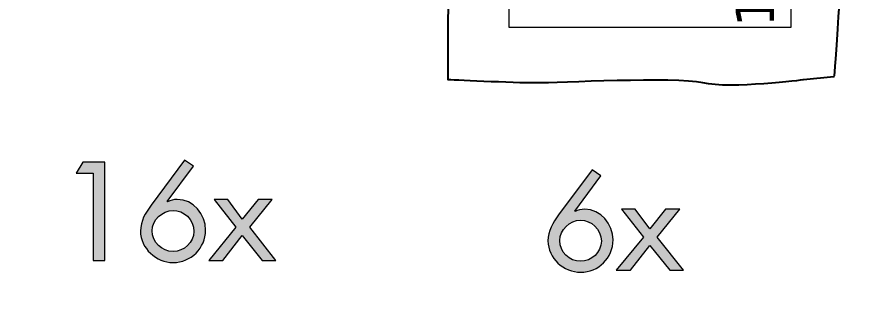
# Model space of a CAD drawing. Header units: inches. Extents: x 35 to 560, y 561 to 1057.
# Drawn here: x 224.095 to 228.209, y 567.902 to 569.301 of the extents above; entities that cross this region are included whole.
import ezdxf

# ---------------------------------------------------------------- set-up
doc = ezdxf.new("R2010")
doc.units = ezdxf.units.IN
doc.header["$MEASUREMENT"] = 0
doc.layers.add('Livello 1', color=7, linetype='Continuous')
doc.styles.get("Standard").update_dxf_attribs({"font": 'Arial.ttf'})

msp = doc.modelspace()

# ---------------------------------------------------------------- hatches: boundary and pattern name
at = {"layer": 'Livello 1'}
h = msp.add_hatch(color=256, dxfattribs=at)
h.dxf.hatch_style = 2
h.paths.add_polyline_path([(224.4668, 568.5386), (224.4668, 568.1144), (224.5239, 568.1144), (224.5239, 568.5932), (224.4166, 568.5932), (224.3836, 568.5386)])
h = msp.add_hatch(color=256, dxfattribs=at)
h.dxf.hatch_style = 2
edge = h.paths.add_edge_path()
edge.add_spline(control_points=[(224.9564, 568.5741), (224.9564, 568.5741), (224.8288, 568.4014), (224.8288, 568.4014), (224.8288, 568.4014), (224.83, 568.4001), (224.83, 568.4001), (224.8439, 568.4071), (224.8598, 568.4116), (224.877, 568.4116), (224.9557, 568.4116), (225.0154, 568.3385), (225.0154, 568.2617), (225.0154, 568.1741), (224.9443, 568.1042), (224.8573, 568.1042), (224.7748, 568.1042), (224.6979, 568.1728), (224.6979, 568.2572), (224.6979, 568.3055), (224.722, 568.3461), (224.75, 568.3836), (224.75, 568.3836), (224.9131, 568.6033), (224.9131, 568.6033), (224.9131, 568.6033), (224.9564, 568.5741), (224.9564, 568.5741)], knot_values=[0, 0, 0, 0, 1, 1, 1, 2, 2, 2, 3, 3, 3, 4, 4, 4, 5, 5, 5, 6, 6, 6, 7, 7, 7, 8, 8, 8, 9, 9, 9, 9], degree=3, periodic=0)
edge = h.paths.add_edge_path()
edge.add_spline(control_points=[(224.9583, 568.2553), (224.9583, 568.315), (224.9074, 568.3583), (224.8567, 568.3583), (224.8046, 568.3583), (224.7551, 568.3105), (224.7551, 568.2585), (224.7551, 568.2033), (224.8021, 568.1576), (224.8567, 568.1576), (224.91, 568.1576), (224.9583, 568.202), (224.9583, 568.2553)], knot_values=[0, 0, 0, 0, 0.035278, 0.035278, 0.035278, 0.070556, 0.070556, 0.070556, 0.105833, 0.105833, 0.105833, 0.141111, 0.141111, 0.141111, 0.141111], degree=3, periodic=0)
edge.add_line((224.9583, 568.2553), (224.9583, 568.2553))
h = msp.add_hatch(color=256, dxfattribs=at)
h.dxf.hatch_style = 2
edge = h.paths.add_edge_path()
edge.add_spline(control_points=[(226.9442, 568.5265), (226.9442, 568.5265), (226.8166, 568.3538), (226.8166, 568.3538), (226.8166, 568.3538), (226.8178, 568.3525), (226.8178, 568.3525), (226.8318, 568.3595), (226.8477, 568.3639), (226.8648, 568.3639), (226.9436, 568.3639), (227.0032, 568.2909), (227.0032, 568.2141), (227.0032, 568.1264), (226.9321, 568.0566), (226.8451, 568.0566), (226.7626, 568.0566), (226.6857, 568.1251), (226.6857, 568.2096), (226.6857, 568.2579), (226.7098, 568.2984), (226.7378, 568.336), (226.7378, 568.336), (226.901, 568.5557), (226.901, 568.5557), (226.901, 568.5557), (226.9442, 568.5265), (226.9442, 568.5265)], knot_values=[0, 0, 0, 0, 1, 1, 1, 2, 2, 2, 3, 3, 3, 4, 4, 4, 5, 5, 5, 6, 6, 6, 7, 7, 7, 8, 8, 8, 9, 9, 9, 9], degree=3, periodic=0)
edge = h.paths.add_edge_path()
edge.add_spline(control_points=[(226.9461, 568.2077), (226.9461, 568.2674), (226.8953, 568.3105), (226.8445, 568.3105), (226.7924, 568.3105), (226.7429, 568.2629), (226.7429, 568.2109), (226.7429, 568.1556), (226.7899, 568.11), (226.8445, 568.11), (226.8978, 568.11), (226.9461, 568.1544), (226.9461, 568.2077)], knot_values=[0, 0, 0, 0, 0.035278, 0.035278, 0.035278, 0.070556, 0.070556, 0.070556, 0.105833, 0.105833, 0.105833, 0.141111, 0.141111, 0.141111, 0.141111], degree=3, periodic=0)
edge.add_line((226.9461, 568.2077), (226.9461, 568.2077))
h = msp.add_hatch(color=256, dxfattribs=at)
h.dxf.hatch_style = 2
h.paths.add_polyline_path([(225.1633, 568.2757), (225.0306, 568.1144), (225.0999, 568.1144), (225.1945, 568.2351), (225.2922, 568.1144), (225.3589, 568.1144), (225.2313, 568.2757), (225.3405, 568.4116), (225.2713, 568.4116), (225.1945, 568.3157), (225.124, 568.4116), (225.0567, 568.4116)])
h = msp.add_hatch(color=256, dxfattribs=at)
h.dxf.hatch_style = 2
h.paths.add_polyline_path([(227.1512, 568.2281), (227.0185, 568.0667), (227.0877, 568.0667), (227.1823, 568.1874), (227.2801, 568.0667), (227.3468, 568.0667), (227.2191, 568.2281), (227.3283, 568.3639), (227.2592, 568.3639), (227.1823, 568.2681), (227.1118, 568.3639), (227.0445, 568.3639)])

# ---------------------------------------------------------------- linework, layer by layer
at = {"layer": 'Livello 1', "lineweight": 0}
for points in [[(226.4953, 569.2507), (227.8724, 569.2507), (227.8724, 571.4078), (226.4953, 571.4078), (226.4953, 569.2507)], [(226.4953, 569.2507), (227.8724, 569.2507), (227.8724, 571.4078), (226.4953, 571.4078), (226.4953, 569.2507)], [(226.4953, 569.2507), (227.8724, 569.2507), (227.8724, 571.4078), (226.4953, 571.4078), (226.4953, 569.2507)], [(226.4953, 569.2507), (227.8724, 569.2507), (227.8724, 571.4078), (226.4953, 571.4078), (226.4953, 569.2507)], [(226.4953, 569.2507), (227.8724, 569.2507), (227.8724, 571.4078), (226.4953, 571.4078), (226.4953, 569.2507)], [(226.4953, 569.2507), (227.8724, 569.2507), (227.8724, 571.4078), (226.4953, 571.4078), (226.4953, 569.2507)], [(226.4953, 569.2507), (227.8724, 569.2507), (227.8724, 571.4078), (226.4953, 571.4078), (226.4953, 569.2507)], [(226.4953, 569.2507), (227.8724, 569.2507), (227.8724, 571.4078), (226.4953, 571.4078), (226.4953, 569.2507)], [(226.4953, 569.2507), (227.8724, 569.2507), (227.8724, 571.4078), (226.4953, 571.4078), (226.4953, 569.2507)], [(226.4953, 569.2507), (227.8724, 569.2507), (227.8724, 571.4078), (226.4953, 571.4078), (226.4953, 569.2507)], [(226.4953, 569.2507), (227.8724, 569.2507), (227.8724, 571.4078), (226.4953, 571.4078), (226.4953, 569.2507)], [(226.4953, 569.2507), (227.8724, 569.2507), (227.8724, 571.4078), (226.4953, 571.4078), (226.4953, 569.2507)], [(226.4953, 569.2507), (227.8724, 569.2507), (227.8724, 571.4078), (226.4953, 571.4078), (226.4953, 569.2507)], [(224.4668, 568.5386), (224.4668, 568.1144), (224.5239, 568.1144), (224.5239, 568.5932), (224.4166, 568.5932), (224.3836, 568.5386), (224.4668, 568.5386)], [(225.1633, 568.2757), (225.0306, 568.1144), (225.0999, 568.1144), (225.1945, 568.2351), (225.2922, 568.1144), (225.3589, 568.1144), (225.2313, 568.2757), (225.3405, 568.4116), (225.2713, 568.4116), (225.1945, 568.3157), (225.124, 568.4116), (225.0567, 568.4116), (225.1633, 568.2757)], [(227.1512, 568.2281), (227.0185, 568.0667), (227.0877, 568.0667), (227.1823, 568.1874), (227.2801, 568.0667), (227.3468, 568.0667), (227.2191, 568.2281), (227.3283, 568.3639), (227.2592, 568.3639), (227.1823, 568.2681), (227.1118, 568.3639), (227.0445, 568.3639), (227.1512, 568.2281)]]:
    msp.add_lwpolyline(points, dxfattribs=at)
at = {"layer": 'Livello 1', "lineweight": 35}
msp.add_open_spline([(239.2634, 562.9266), (239.2634, 562.9266), (239.5295, 563.1262), (239.5295, 563.1262), (239.5295, 563.1262), (239.2315, 563.3574), (239.2315, 563.3574), (239.2315, 563.3574), (239.5295, 563.5912), (239.5295, 563.5912), (239.5295, 563.5912), (239.5322, 565.6784), (239.5352, 568.0698), (239.5367, 569.3304), (239.3754, 570.6169), (239.3766, 571.7854), (239.3768, 571.9317), (239.5398, 572.134), (239.54, 572.2743), (239.5414, 573.6598), (239.5422, 574.8531), (239.5418, 575.1037), (239.5416, 575.2844), (239.2862, 575.2876), (239.2853, 575.3394), (239.2824, 575.4938), (239.5295, 575.5924), (239.5295, 575.5924), (239.5295, 575.5924), (239.5295, 575.6927), (239.5295, 575.6927), (239.5147, 575.7425), (238.9685, 575.8579), (238.7735, 575.7906), (238.6636, 575.7526), (236.1314, 575.7287), (233.8273, 575.7152), (232.048, 575.7047), (230.4048, 575.7004), (230.1181, 575.7004), (229.4602, 575.7004), (227.3878, 575.7229), (226.9979, 575.6555), (226.6079, 575.5882), (222.4583, 575.7971), (222.4583, 575.7971), (221.8228, 575.9032), (221.5762, 575.8916), (221.43, 575.9421), (221.43, 575.9421), (221.4549, 575.6813), (221.4549, 575.6813), (221.4549, 575.6813), (221.6327, 575.4642), (221.6327, 575.4642), (221.6327, 575.4642), (221.4549, 575.2759), (221.4549, 575.2759), (221.4549, 575.2759), (221.313, 571.5703), (221.6528, 570.2013), (221.7083, 569.9776), (221.4631, 569.6675), (221.4634, 569.4387), (221.4664, 566.52), (221.4664, 563.583), (221.4549, 563.6197), (221.4532, 563.6247), (221.5706, 563.5079), (221.7468, 563.3952), (221.8018, 563.3601), (221.4975, 563.1175), (221.4955, 562.9934), (221.4955, 562.9934), (221.7468, 562.7514), (222.356, 562.9198), (222.356, 562.9198), (224.7106, 562.9291), (224.7106, 562.9291), (224.7106, 562.9291), (225.3334, 563.0439), (225.3334, 563.0439), (225.3334, 563.0439), (232.5817, 562.9604), (232.5817, 562.9604), (232.5817, 562.9604), (238.867, 562.9853), (238.867, 562.9853), (238.867, 562.9853), (238.9123, 562.7081), (239.2634, 562.9266)], degree=3, knots=[0, 0, 0, 0, 1, 1, 1, 2, 2, 2, 3, 3, 3, 4, 4, 4, 5, 5, 5, 6, 6, 6, 7, 7, 7, 8, 8, 8, 9, 9, 9, 10, 10, 10, 11, 11, 11, 12, 12, 12, 13, 13, 13, 14, 14, 14, 15, 15, 15, 16, 16, 16, 17, 17, 17, 18, 18, 18, 19, 19, 19, 20, 20, 20, 21, 21, 21, 22, 22, 22, 23, 23, 23, 24, 24, 24, 25, 25, 25, 26, 26, 26, 27, 27, 27, 28, 28, 28, 29, 29, 29, 30, 30, 30, 30], dxfattribs=at)
at = {"layer": 'Livello 1', "lineweight": 25}
msp.add_open_spline([(226.1676, 572.001), (226.1975, 571.6716), (226.1652, 571.7581), (226.1868, 571.5521), (226.2176, 571.2605), (226.1719, 571.1819), (226.1719, 571.0284), (226.1719, 570.8749), (226.1983, 570.7739), (226.1983, 570.5745), (226.1983, 570.375), (226.2289, 570.0835), (226.1983, 569.9607), (226.1676, 569.838), (226.229, 569.6538), (226.2136, 569.5157), (226.1983, 569.3776), (226.1983, 569.2548), (226.1983, 569.1781), (226.1983, 569.1781), (226.1983, 568.994), (226.1983, 568.994), (226.1983, 568.994), (226.5205, 568.9787), (226.6279, 568.9787), (226.7353, 568.9787), (227.303, 569.0094), (227.4411, 568.9787), (227.5793, 568.948), (227.9322, 568.994), (227.9322, 568.994), (227.9322, 568.994), (228.081, 569.0094), (228.081, 569.0094), (228.081, 569.0094), (228.1271, 569.5464), (228.1117, 569.7305), (228.0964, 569.9146), (228.1117, 570.7892), (228.0964, 570.8968), (228.081, 571.0041), (228.1117, 571.0246), (228.1117, 571.178), (228.1117, 571.3314), (228.0657, 571.5002), (228.0504, 571.6537), (228.035, 571.8072), (228.0657, 572.001), (228.0657, 572.001), (228.0657, 572.001), (227.702, 571.9561), (227.5485, 571.9561), (227.3951, 571.9561), (227.0729, 572.001), (226.9041, 572.001), (226.7353, 572.001), (226.5205, 571.9856), (226.4285, 571.9856), (226.3364, 571.9856), (226.1676, 572.001), (226.1676, 572.001)], degree=3, knots=[0, 0, 0, 0, 1, 1, 1, 2, 2, 2, 3, 3, 3, 4, 4, 4, 5, 5, 5, 6, 6, 6, 7, 7, 7, 8, 8, 8, 9, 9, 9, 10, 10, 10, 11, 11, 11, 12, 12, 12, 13, 13, 13, 14, 14, 14, 15, 15, 15, 16, 16, 16, 17, 17, 17, 18, 18, 18, 19, 19, 19, 20, 20, 20, 20], dxfattribs=at)
at = {"layer": 'Livello 1', "lineweight": 0}
for points, knots in [([(224.9564, 568.5741), (224.9564, 568.5741), (224.8288, 568.4014), (224.8288, 568.4014), (224.8288, 568.4014), (224.83, 568.4001), (224.83, 568.4001), (224.8439, 568.4071), (224.8598, 568.4116), (224.877, 568.4116), (224.9557, 568.4116), (225.0154, 568.3385), (225.0154, 568.2617), (225.0154, 568.1741), (224.9443, 568.1042), (224.8573, 568.1042), (224.7748, 568.1042), (224.6979, 568.1728), (224.6979, 568.2572), (224.6979, 568.3055), (224.722, 568.3461), (224.75, 568.3836), (224.75, 568.3836), (224.9131, 568.6033), (224.9131, 568.6033), (224.9131, 568.6033), (224.9564, 568.5741), (224.9564, 568.5741)], [0, 0, 0, 0, 1, 1, 1, 2, 2, 2, 3, 3, 3, 4, 4, 4, 5, 5, 5, 6, 6, 6, 7, 7, 7, 8, 8, 8, 9, 9, 9, 9]), ([(226.9442, 568.5265), (226.9442, 568.5265), (226.8166, 568.3538), (226.8166, 568.3538), (226.8166, 568.3538), (226.8178, 568.3525), (226.8178, 568.3525), (226.8318, 568.3595), (226.8477, 568.3639), (226.8648, 568.3639), (226.9436, 568.3639), (227.0032, 568.2909), (227.0032, 568.2141), (227.0032, 568.1264), (226.9321, 568.0566), (226.8451, 568.0566), (226.7626, 568.0566), (226.6857, 568.1251), (226.6857, 568.2096), (226.6857, 568.2579), (226.7098, 568.2984), (226.7378, 568.336), (226.7378, 568.336), (226.901, 568.5557), (226.901, 568.5557), (226.901, 568.5557), (226.9442, 568.5265), (226.9442, 568.5265)], [0, 0, 0, 0, 1, 1, 1, 2, 2, 2, 3, 3, 3, 4, 4, 4, 5, 5, 5, 6, 6, 6, 7, 7, 7, 8, 8, 8, 9, 9, 9, 9]), ([(224.9583, 568.2553), (224.9583, 568.315), (224.9074, 568.3583), (224.8567, 568.3583), (224.8046, 568.3583), (224.7551, 568.3105), (224.7551, 568.2585), (224.7551, 568.2033), (224.8021, 568.1576), (224.8567, 568.1576), (224.91, 568.1576), (224.9583, 568.202), (224.9583, 568.2553)], [0, 0, 0, 0, 1, 1, 1, 2, 2, 2, 3, 3, 3, 4, 4, 4, 4]), ([(226.9461, 568.2077), (226.9461, 568.2674), (226.8953, 568.3105), (226.8445, 568.3105), (226.7924, 568.3105), (226.7429, 568.2629), (226.7429, 568.2109), (226.7429, 568.1556), (226.7899, 568.11), (226.8445, 568.11), (226.8978, 568.11), (226.9461, 568.1544), (226.9461, 568.2077)], [0, 0, 0, 0, 1, 1, 1, 2, 2, 2, 3, 3, 3, 4, 4, 4, 4])]:
    msp.add_open_spline(points, degree=3, knots=knots, dxfattribs=at)

# ---------------------------------------------------------------- texts
at = {"layer": 'Livello 1', "insert": (227.7921, 569.2507), "char_height": 0.187325, "attachment_point": 7, "rotation": 90}
msp.add_mtext('\\fVerdanaIKEA|b0|i0|c0|p34;\\W1;105307', dxfattribs=at)

doc.saveas('drawing.dxf')
